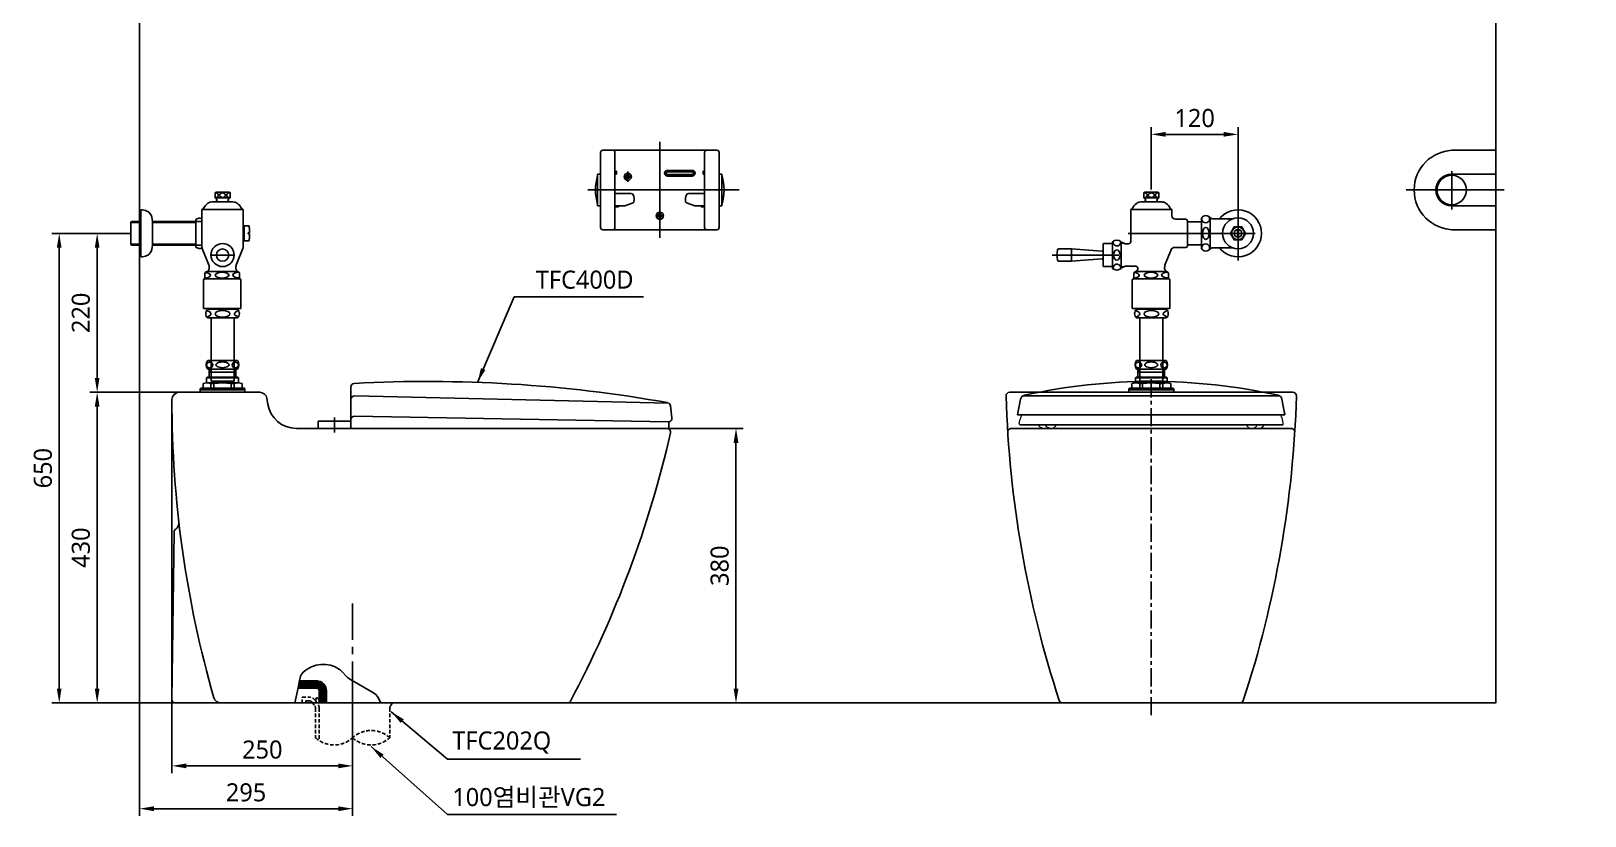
# Model space of a CAD drawing. Extents: x 3417 to 5567, y 70 to 2243.
# Drawn here: x 3417 to 5567, y 70 to 1157 of the extents above; entities that cross this region are included whole.
import ezdxf

# ---------------------------------------------------------------- set-up
doc = ezdxf.new("R2010")
doc.units = 0
doc.header["$LTSCALE"] = 20
doc.header["$MEASUREMENT"] = 0
for name, pattern in [('CENTER', [2, 1.25, -0.25, 0.25, -0.25]), ('EB_DASHDOT', [39, 30, -3, 3, -3]), ('HIDDEN', [0.375, 0.25, -0.125])]:
    doc.linetypes.add(name, pattern=pattern)
doc.layers.get('0').update_dxf_attribs({"linetype": 'CONTINUOUS'})
doc.layers.get('DEFPOINTS').update_dxf_attribs({"linetype": 'CONTINUOUS'})
for name, color, linetype in [('1', 1, 'CONTINUOUS'), ('2', 2, 'CONTINUOUS'), ('3', 3, 'CONTINUOUS'), ('4', 4, 'CONTINUOUS'), ('6', 6, 'CONTINUOUS'), ('CENTER', 2, 'CENTER'), ('FAUCET', 4, 'CONTINUOUS')]:
    doc.layers.add(name, color=color, linetype=linetype)
doc.layers.add('7_ALL_FEATURES', color=2, linetype='EB_DASHDOT', lineweight=0)
doc.styles.add('ROMANS', font='ROMANS')
doc.styles.get("Standard").update_dxf_attribs({"font": 'NanumGothic.ttf'})
doc.dimstyles.get("Standard").update_dxf_attribs({"dimtxt": 2.5, "dimasz": 2, "dimexe": 2, "dimexo": 1, "dimgap": 1.5, "dimtad": 1, "dimdec": 0, "dimlfac": 10, "dimrnd": 0.5, "dimzin": 0, "dimdsep": 46, "dimtxsty": 'Standard', "dimcen": 0, "dimclrt": 2, "dimadec": 0, "dimazin": 0, "dimtfac": 1, "dimtdec": 0, "dimtmove": 0, "dimatfit": 3, "dimfxl": 1, "dimtolj": 1, "dimtzin": 0, "dimarcsym": 0})

# ---------------------------------------------------------------- blocks, each defined once
blk = doc.blocks.new('*D10')
at = {"layer": '3', "color": 3, "lineweight": -2, "transparency": 16777216}
for p, q in [((3566.8, 226.7), (3566.8, 70.4)), ((3861.8, 129.6), (3861.8, 70.4)), ((3586.8, 80.4), (3841.8, 80.4))]:
    blk.add_line(p, q, dxfattribs=at)
at = {"layer": '3', "color": 3, "transparency": 16777216}
for points in [[(3586.8, 83.7), (3586.8, 77), (3566.8, 80.4)], [(3841.8, 83.7), (3841.8, 77), (3861.8, 80.4)]]:
    blk.add_solid(points, dxfattribs=at)
at = {"layer": 'DEFPOINTS', "color": 0, "transparency": 16777216}
for p in [(3566.8, 226.7), (3861.8, 129.6), (3861.8, 80.4)]:
    blk.add_point(p, dxfattribs=at)
at = {"layer": '3', "color": 2, "transparency": 16777216, "insert": (3714.3, 102.9), "char_height": 25, "attachment_point": 5}
blk.add_mtext('\\A1;295', dxfattribs=at)
blk = doc.blocks.new('*D11')
at = {"layer": '3', "color": 3, "lineweight": -2, "transparency": 16777216}
for p, q in [((3554.8, 876.7), (3445.8, 876.7)), ((3455.8, 856.7), (3455.8, 246.7)), ((3667.8, 226.7), (3445.8, 226.7))]:
    blk.add_line(p, q, dxfattribs=at)
at = {"layer": '3', "color": 3, "transparency": 16777216}
for points in [[(3452.5, 856.7), (3459.1, 856.7), (3455.8, 876.7)], [(3452.5, 246.7), (3459.1, 246.7), (3455.8, 226.7)]]:
    blk.add_solid(points, dxfattribs=at)
at = {"layer": 'DEFPOINTS', "color": 0, "transparency": 16777216}
for p in [(3554.8, 876.7), (3455.8, 226.7), (3667.8, 226.7)]:
    blk.add_point(p, dxfattribs=at)
at = {"layer": '3', "color": 2, "transparency": 16777216, "insert": (3433.3, 551.7), "char_height": 25, "attachment_point": 5, "rotation": 90}
blk.add_mtext('\\A1;650', dxfattribs=at)
blk = doc.blocks.new('*D12')
at = {"layer": '3', "color": 3, "lineweight": -2, "transparency": 16777216}
for p, q in [((3522.5, 876.7), (3498.3, 876.7)), ((3508.3, 856.7), (3508.3, 676.7)), ((3508.3, 656.7), (3498.3, 656.7))]:
    blk.add_line(p, q, dxfattribs=at)
at = {"layer": '3', "color": 3, "transparency": 16777216}
for points in [[(3505, 856.7), (3511.6, 856.7), (3508.3, 876.7)], [(3505, 676.7), (3511.6, 676.7), (3508.3, 656.7)]]:
    blk.add_solid(points, dxfattribs=at)
at = {"layer": 'DEFPOINTS', "color": 0, "transparency": 16777216}
for p in [(3522.5, 876.7), (3508.3, 656.7), (3508.3, 656.7)]:
    blk.add_point(p, dxfattribs=at)
at = {"layer": '3', "color": 2, "transparency": 16777216, "insert": (3485.8, 766.7), "char_height": 25, "attachment_point": 5, "rotation": 90}
blk.add_mtext('\\A1;220', dxfattribs=at)
blk = doc.blocks.new('*D14')
at = {"layer": '3', "color": 3, "lineweight": -2, "transparency": 16777216}
for p, q in [((4966.8, 937.5), (4966.8, 1023.7)), ((4986.8, 1013.7), (5066.8, 1013.7)), ((5086.8, 913.7), (5086.8, 1023.7))]:
    blk.add_line(p, q, dxfattribs=at)
at = {"layer": '3', "color": 3, "transparency": 16777216}
for points in [[(4986.8, 1017.1), (4986.8, 1010.4), (4966.8, 1013.7)], [(5066.8, 1017.1), (5066.8, 1010.4), (5086.8, 1013.7)]]:
    blk.add_solid(points, dxfattribs=at)
at = {"layer": 'DEFPOINTS', "color": 0, "transparency": 16777216}
for p in [(5086.8, 1013.7), (4966.8, 937.5), (5086.8, 913.7)]:
    blk.add_point(p, dxfattribs=at)
at = {"layer": '3', "color": 2, "transparency": 16777216, "insert": (5026.8, 1036.2), "char_height": 25, "attachment_point": 5}
blk.add_mtext('\\A1;120', dxfattribs=at)
blk = doc.blocks.new('*D15')
at = {"color": 3, "lineweight": -2, "transparency": 16777216}
for p, q in [((3611.8, 646.7), (3611.8, 129.6)), ((3861.8, 250.7), (3861.8, 129.6)), ((3631.8, 139.6), (3841.8, 139.6))]:
    blk.add_line(p, q, dxfattribs=at)
at = {"color": 3, "transparency": 16777216}
for points in [[(3631.8, 143), (3631.8, 136.3), (3611.8, 139.6)], [(3841.8, 143), (3841.8, 136.3), (3861.8, 139.6)]]:
    blk.add_solid(points, dxfattribs=at)
at = {"layer": 'DEFPOINTS', "color": 0, "transparency": 16777216}
for p in [(3611.8, 646.7), (3861.8, 250.7), (3861.8, 139.6)]:
    blk.add_point(p, dxfattribs=at)
at = {"color": 2, "transparency": 16777216, "insert": (3736.8, 162.1), "char_height": 25, "attachment_point": 5}
blk.add_mtext('\\A1;250', dxfattribs=at)
blk = doc.blocks.new('*D16')
at = {"color": 3, "lineweight": -2, "transparency": 16777216}
for p, q in [((3621.8, 656.7), (3498.3, 656.7)), ((3508.3, 246.7), (3508.3, 636.7)), ((3721.8, 226.7), (3498.3, 226.7))]:
    blk.add_line(p, q, dxfattribs=at)
at = {"color": 3, "transparency": 16777216}
for points in [[(3505, 636.7), (3511.6, 636.7), (3508.3, 656.7)], [(3505, 246.7), (3511.6, 246.7), (3508.3, 226.7)]]:
    blk.add_solid(points, dxfattribs=at)
at = {"layer": 'DEFPOINTS', "color": 0, "transparency": 16777216}
for p in [(3508.3, 656.7), (3621.8, 656.7), (3721.8, 226.7)]:
    blk.add_point(p, dxfattribs=at)
at = {"color": 2, "transparency": 16777216, "insert": (3485.8, 441.7), "char_height": 25, "attachment_point": 5, "rotation": 90}
blk.add_mtext('\\A1;430', dxfattribs=at)
blk = doc.blocks.new('A$C1F2610F0')
at = {"layer": '3'}
for p, q in [((45, 0), (45, 57.3)), ((50.1, 44.9), (485, 35)), ((487.4, 31.3), (489.3, 14.7)), ((0, 0), (0, 10)), ((45, 10), (0, 10)), ((50.1, 16.9), (484.3, 9.1)), ((485, 9), (485, 0)), ((485, 0), (0, 0))]:
    blk.add_line(p, q, dxfattribs=at)
for centre, radius, start, end in [((151.5, -1826.2), 1891.2, 79.8939, 93.0841), ((50, 57.3), 5, 93.0841, 180), ((50, 39.9), 5, 88.7039, 180), ((482.5, 30.7), 5, 6.5819, 79.8939), ((50, 11.9), 5, 88.9701, 180), ((484.4, 14.1), 5, 268.9701, 6.5819)]:
    blk.add_arc(centre, radius, start, end, dxfattribs=at)
blk = doc.blocks.new('*D20')
at = {"layer": '3', "color": 3, "lineweight": -2, "transparency": 16777216}
for p, q in [((4296.8, 606.7), (4402.2, 606.7)), ((4392.2, 586.7), (4392.2, 246.7)), ((4148.3, 226.7), (4402.2, 226.7))]:
    blk.add_line(p, q, dxfattribs=at)
at = {"layer": '3', "color": 3, "transparency": 16777216}
for points in [[(4388.9, 586.7), (4395.6, 586.7), (4392.2, 606.7)], [(4388.9, 246.7), (4395.6, 246.7), (4392.2, 226.7)]]:
    blk.add_solid(points, dxfattribs=at)
at = {"layer": 'DEFPOINTS', "color": 0, "transparency": 16777216}
for p in [(4296.8, 606.7), (4148.3, 226.7), (4392.2, 226.7)]:
    blk.add_point(p, dxfattribs=at)
at = {"layer": '3', "color": 2, "transparency": 16777216, "insert": (4369.7, 416.7), "char_height": 25, "attachment_point": 5, "rotation": 90}
blk.add_mtext('\\A1;380', dxfattribs=at)
blk = doc.blocks.new('*X30')
at = {"color": 0}
for p, q in [((1040, 968), (1078.1, 968)), ((1040.2, 969), (1077.7, 969)), ((1040.4, 970), (1077.2, 970)), ((1040.6, 971), (1076.6, 971)), ((1040.8, 972), (1075.8, 972)), ((1041, 973), (1074.9, 973)), ((1041.2, 974), (1073.8, 974)), ((1041.4, 975), (1072.4, 975)), ((1041.6, 976), (1070.5, 976)), ((1041.8, 977), (1066.9, 977)), ((1066, 967), (1078.4, 967)), ((1067.8, 966), (1078.7, 966)), ((1068.5, 965), (1078.9, 965)), ((1068.9, 964), (1079, 964)), ((1069, 963), (1079, 963)), ((1069, 962), (1079, 962)), ((1069, 961), (1079, 961)), ((1069, 960), (1079, 960)), ((1069, 959), (1079, 959)), ((1069, 958), (1079, 958)), ((1069, 957), (1079, 957)), ((1069, 956), (1079, 956)), ((1069, 955), (1079, 955)), ((1069, 954), (1079, 954)), ((1069, 953), (1079, 953)), ((1069, 952), (1079, 952)), ((1069, 951), (1079, 951)), ((1069, 950), (1079, 950)), ((1069, 949), (1079, 949)), ((1069, 948), (1079, 948)), ((1069, 947), (1079, 947))]:
    blk.add_line(p, q, dxfattribs=at)

msp = doc.modelspace()

# ---------------------------------------------------------------- linework, layer by layer
at = {"color": 1, "linetype": 'CENTER'}
msp.add_line((4966.7837, 674.72805), (4966.7837, 208.72805), dxfattribs=at)
at = {"color": 2}
for p, q in [((3789.10773, 261.36903), (3788.38423, 257.83848)), ((3854.81455, 262.04952), (3845.95827, 271.22191)), ((3890.87202, 240.58446), (3858.1251, 259.46445)), ((3786.32769, 247.80286), (3782.00531, 226.71028)), ((3788.38423, 257.83848), (3786.32769, 247.80286)), ((3786.32769, 247.28404), (3811.60558, 247.28404)), ((3788.38423, 257.31966), (3811.60558, 257.31966)), ((3815.61983, 243.26979), (3815.61983, 226.72805)), ((3825.65546, 243.26979), (3825.65546, 226.72805)), ((3812.67718, 226.72805), (3815.61983, 226.72805)), ((3815.61983, 226.72805), (3825.65546, 226.72805)), ((3825.65546, 226.72805), (3900.79678, 226.72805)), ((3900.79678, 226.72805), (3896.67187, 234.55888))]:
    msp.add_line(p, q, dxfattribs=at)
at = {"color": 2, "linetype": 'HIDDEN'}
for p, q in [((3792.14636, 234.69407), (3801.76748, 234.69407)), ((3792.14636, 226.72805), (3792.14636, 234.69407)), ((3797.16418, 229.67626), (3801.76748, 229.67626)), ((3797.16418, 226.72805), (3797.16418, 229.67626)), ((3805.82263, 227.61382), (3809.57046, 222.47131)), ((3809.87778, 230.56919), (3813.62561, 225.42668)), ((3810.53312, 219.51594), (3810.53312, 178.55844)), ((3815.55093, 219.51594), (3815.55093, 174.64689)), ((3913.03428, 219.51594), (3913.03428, 178.55844)), ((3917.09923, 226.72805), (3913.99694, 222.47131))]:
    msp.add_line(p, q, dxfattribs=at)
at = {"color": 2}
msp.add_lwpolyline([(3810.94993, 229.4806, 0.0621308276), (3811.57933, 228.162, 0.0753600164), (3812.37498, 227.25462, 0.107055245), (3813.37807, 226.72321, 0.1498887269), (3814.19742, 226.74262, 0.1498887269), (3814.86504, 227.21803, 0.107055245), (3815.34971, 228.24452, 0.0753600164), (3815.44302, 229.44771, 0.0621308276), (3815.15684, 230.88053, 0.0621308276), (3814.52743, 232.19914, 0.0753600164), (3813.73179, 233.10651, 0.107055245), (3812.7287, 233.63792, 0.1498887269), (3811.90934, 233.61852, 0.1498887269), (3811.24173, 233.1431, 0.107055245), (3810.75706, 232.11662, 0.0753600164), (3810.66375, 230.91342, 0.0621308276)], format="xyb", close=True, dxfattribs=at)
for centre, radius, start, end in [((3821.00182, 240.03207), 40.14249, 55.73109334, 133.11382652), ((3803.85471, 258.34702), 15.05343, 133.11382652, 168.41903051), ((3835.12891, 260.76577), 15.05343, 43.99550901, 55.73109334), ((3865.64391, 272.50567), 15.05343, 223.99550901, 240.03472876), ((3811.60558, 243.26979), 14.04987, 0, 90), ((3811.60558, 243.26979), 4.01425, 0, 90), ((3883.35321, 227.54324), 15.05343, 27.77812615, 60.03472876)]:
    msp.add_arc(centre, radius, start, end, dxfattribs=at)
at = {"color": 2, "linetype": 'HIDDEN'}
for centre, radius, start, end in [((3801.76748, 224.65845), 10.03562, 36.08435624, 90), ((3801.76748, 224.65845), 5.01781, 36.08435624, 90), ((3805.51531, 219.51594), 5.01781, 0, 36.08435624), ((3805.51531, 219.51594), 10.03562, 0, 36.08435624), ((3918.05209, 219.51594), 5.01781, 143.91564376, 180), ((3836.15841, 206.25685), 37.73404, 227.22643208, 312.77356792), ((3887.40899, 150.86002), 37.73404, 47.22643208, 132.77356792), ((3887.40899, 206.25685), 37.73404, 227.22643208, 312.77356792)]:
    msp.add_arc(centre, radius, start, end, dxfattribs=at)
at = {"layer": '1'}
for p, q in [((4286.7837, 870.65366), (4286.7837, 1003.41231)), ((4237.06476, 955.03627), (4248.07808, 955.03627)), ((4242.45183, 948.15821), (4242.45183, 962.47235)), ((5382.5, 962.78947), (5382.5, 909.7869)), ((4396.71712, 936.72805), (4187.4042, 936.72805)), ((5455.17917, 936.72805), (5319.6546, 936.72805)), ((4286.7837, 893.92586), (4286.7837, 908.24001)), ((4281.39662, 900.80393), (4292.40994, 900.80393))]:
    msp.add_line(p, q, dxfattribs=at)
at = {"layer": '3'}
for p, q in [((3661.2837, 700.72805), (3681.7837, 700.72805)), ((3661.2837, 688.72805), (3681.7837, 688.72805)), ((3663.2837, 688.72805), (3663.2837, 678.22805)), ((3664.2837, 688.72805), (3664.2837, 684.72805)), ((3702.2837, 700.72805), (3681.7837, 700.72805)), ((3702.2837, 688.72805), (3681.7837, 688.72805)), ((3699.2837, 688.72805), (3699.2837, 684.72805)), ((3700.2837, 688.72805), (3700.2837, 678.22805)), ((4946.2837, 700.72805), (4966.7837, 700.72805)), ((4946.2837, 688.72805), (4966.7837, 688.72805)), ((4948.2837, 688.72805), (4948.2837, 678.22805)), ((4949.2837, 688.72805), (4949.2837, 684.72805)), ((4987.2837, 700.72805), (4966.7837, 700.72805)), ((4987.2837, 688.72805), (4966.7837, 688.72805)), ((4984.2837, 688.72805), (4984.2837, 684.72805)), ((4985.2837, 688.72805), (4985.2837, 678.22805)), ((3654.7837, 668.92297), (3654.7837, 663.22805)), ((3660.7837, 677.72805), (3659.7837, 676.72805)), ((3659.7837, 676.72805), (3681.7837, 676.72805)), ((3659.7837, 676.72805), (3659.7837, 669.72805)), ((3659.7837, 669.72805), (3681.7837, 669.72805)), ((3660.7837, 677.72805), (3681.7837, 677.72805)), ((3660.7837, 677.72805), (3660.7837, 677.72805)), ((3663.2837, 684.72805), (3681.7837, 684.72805)), ((3664.2837, 684.72805), (3663.2837, 683.47805)), ((3669.7837, 668.84162), (3665.7837, 668.84162)), ((3665.7837, 668.84162), (3665.7837, 662.22805)), ((3669.7837, 668.84162), (3669.7837, 662.22805)), ((3700.2837, 684.72805), (3681.7837, 684.72805)), ((3702.7837, 677.72805), (3681.7837, 677.72805)), ((3703.7837, 676.72805), (3681.7837, 676.72805)), ((3703.7837, 669.72805), (3681.7837, 669.72805)), ((3693.7837, 668.84162), (3693.7837, 662.22805)), ((3693.7837, 668.84162), (3697.7837, 668.84162)), ((3697.7837, 668.84162), (3697.7837, 662.22805)), ((3699.2837, 684.72805), (3700.2837, 683.47805)), ((3702.7837, 677.72805), (3703.7837, 676.72805)), ((3702.7837, 677.72805), (3702.7837, 677.72805)), ((3703.7837, 676.72805), (3703.7837, 669.72805)), ((3708.7837, 668.92297), (3708.7837, 663.22805)), ((4939.7837, 668.92297), (4939.7837, 663.22805)), ((4945.7837, 677.72805), (4944.7837, 676.72805)), ((4944.7837, 676.72805), (4966.7837, 676.72805)), ((4944.7837, 676.72805), (4944.7837, 669.72805)), ((4944.7837, 669.72805), (4966.7837, 669.72805)), ((4945.7837, 677.72805), (4966.7837, 677.72805)), ((4945.7837, 677.72805), (4945.7837, 677.72805)), ((4948.2837, 684.72805), (4966.7837, 684.72805)), ((4949.2837, 684.72805), (4948.2837, 683.47805)), ((4954.7837, 668.84162), (4950.7837, 668.84162)), ((4950.7837, 668.84162), (4950.7837, 662.22805)), ((4954.7837, 668.84162), (4954.7837, 662.22805)), ((4985.2837, 684.72805), (4966.7837, 684.72805)), ((4987.7837, 677.72805), (4966.7837, 677.72805)), ((4988.7837, 676.72805), (4966.7837, 676.72805)), ((4988.7837, 669.72805), (4966.7837, 669.72805)), ((4978.7837, 668.84162), (4978.7837, 662.22805)), ((4978.7837, 668.84162), (4982.7837, 668.84162)), ((4982.7837, 668.84162), (4982.7837, 662.22805)), ((4984.2837, 684.72805), (4985.2837, 683.47805)), ((4987.7837, 677.72805), (4988.7837, 676.72805)), ((4987.7837, 677.72805), (4987.7837, 677.72805)), ((4988.7837, 676.72805), (4988.7837, 669.72805)), ((4993.7837, 668.92297), (4993.7837, 663.22805)), ((3650.7837, 661.22805), (3650.7837, 656.72805)), ((3650.7837, 660.72805), (3681.7837, 660.72805)), ((3650.7837, 660.22805), (3681.7837, 660.22805)), ((3650.7837, 656.72805), (3681.7837, 656.72805)), ((3651.7837, 662.22805), (3653.7837, 662.22805)), ((3653.7837, 662.22805), (3681.7837, 662.22805)), ((3709.7837, 662.22805), (3681.7837, 662.22805)), ((3712.7837, 660.72805), (3681.7837, 660.72805)), ((3712.7837, 660.22805), (3681.7837, 660.22805)), ((3712.7837, 656.72805), (3681.7837, 656.72805)), ((3711.7837, 662.22805), (3709.7837, 662.22805)), ((3712.7837, 661.22805), (3712.7837, 656.72805)), ((4935.7837, 661.22805), (4935.7837, 656.72805)), ((4935.7837, 660.72805), (4966.7837, 660.72805)), ((4935.7837, 660.22805), (4966.7837, 660.22805)), ((4935.7837, 656.72805), (4966.7837, 656.72805)), ((4936.7837, 662.22805), (4938.7837, 662.22805)), ((4938.7837, 662.22805), (4966.7837, 662.22805)), ((4994.7837, 662.22805), (4966.7837, 662.22805)), ((4997.7837, 660.72805), (4966.7837, 660.72805)), ((4997.7837, 660.22805), (4966.7837, 660.22805)), ((4997.7837, 656.72805), (4966.7837, 656.72805)), ((4996.7837, 662.22805), (4994.7837, 662.22805)), ((4997.7837, 661.22805), (4997.7837, 656.72805)), ((3836.7837, 622), (3836.7837, 601.22805))]:
    msp.add_line(p, q, dxfattribs=at)
at = {"layer": '3', "color": 7}
for p, q in [((3621.7837, 656.72805), (3733.25651, 656.72805)), ((3743.13092, 648.30795), (3744.39484, 640.40843)), ((4770.89518, 656.72805), (4966.7837, 656.72805)), ((5162.67223, 656.72805), (4966.7837, 656.72805)), ((3783.89247, 606.72805), (4296.7837, 606.72805)), ((4292.78388, 606.72805), (4292.79002, 606.72805)), ((4773.21868, 606.72805), (4966.7837, 606.72805)), ((5160.34872, 606.72805), (4966.7837, 606.72805)), ((3614.72236, 463.29016), (3611.84658, 231.79016)), ((3679.30333, 226.72805), (4158.7263, 226.72805)), ((4844.19115, 226.72805), (5089.37625, 226.72805))]:
    msp.add_line(p, q, dxfattribs=at)
at = {"layer": '3', "color": 3}
for p, q in [((4785.91326, 647.10906), (4781.7837, 625.74441)), ((4788.91426, 651.61237), (4966.7837, 651.61237)), ((5144.65314, 651.61237), (4966.7837, 651.61237)), ((5147.65414, 647.10906), (5151.7837, 625.74441)), ((4781.7837, 625.74441), (4966.7837, 625.74441)), ((5151.7837, 625.74441), (4966.7837, 625.74441)), ((4785.60849, 611.72805), (4966.7837, 611.72805)), ((5147.95892, 611.72805), (4966.7837, 611.72805))]:
    msp.add_line(p, q, dxfattribs=at)
at = {"layer": '3', "color": 3, "linetype": 'Continuous', "lineweight": 0}
for p, q in [((4784.12715, 613.53985), (4785.44115, 619.72177)), ((5149.44025, 613.53985), (5148.12625, 619.72177))]:
    msp.add_line(p, q, dxfattribs=at)
at = {"layer": '3', "color": 2}
for q in [(3611.7837, 226.72805), (4158.7263, 226.72805)]:
    msp.add_line((3706.7837, 226.72805), q, dxfattribs=at)
at = {"layer": '3'}
for centre, radius, start, end in [((3669.2837, 694.72805), 10, 143.13010235, 216.86989765), ((3694.2837, 694.72805), 10, 323.13010235, 36.86989765), ((4954.2837, 694.72805), 10, 143.13010235, 216.86989765), ((4979.2837, 694.72805), 10, 323.13010235, 36.86989765), ((3660.15509, 651.49253), 18.2393, 72.02523915, 107.12727962), ((3662.7837, 678.22805), 0.5, 270, 0), ((3681.7837, 588.06034), 81.66771, 90, 98.44945732), ((3681.7837, 588.06034), 81.66771, 81.55054268, 90), ((3703.41231, 651.49253), 18.2393, 72.87272038, 107.97476085), ((3700.7837, 678.22805), 0.5, 180, 270), ((4945.15509, 651.49253), 18.2393, 72.02523915, 107.12727962), ((4947.7837, 678.22805), 0.5, 270, 0), ((4966.7837, 588.06034), 81.66771, 90, 98.44945732), ((4966.7837, 588.06034), 81.66771, 81.55054268, 90), ((4988.41231, 651.49253), 18.2393, 72.87272038, 107.97476085), ((4985.7837, 678.22805), 0.5, 180, 270), ((3651.7837, 661.22805), 1, 90, 180), ((3653.7837, 663.22805), 1, 270, 0), ((3709.7837, 663.22805), 1, 180, 270), ((3711.7837, 661.22805), 1, 0, 90), ((4936.7837, 661.22805), 1, 90, 180), ((4938.7837, 663.22805), 1, 270, 0), ((4994.7837, 663.22805), 1, 180, 270), ((4996.7837, 661.22805), 1, 0, 90)]:
    msp.add_arc(centre, radius, start, end, dxfattribs=at)
at = {"layer": '3', "color": 3}
for centre, radius, start, end in [((4966.7837, -143.67166), 815.39971, 90, 102.42944083), ((4966.7837, -143.67166), 815.39971, 77.57055917, 90), ((4792.78605, 645.78062), 7, 102.42944083, 169.06024345), ((5140.78135, 645.78062), 7, 10.93975655, 77.57055917), ((4783.6014, 627.24441), 1.5, 169.06024345, 270), ((5149.966, 627.24441), 1.5, 270, 10.93975655)]:
    msp.add_arc(centre, radius, start, end, dxfattribs=at)
at = {"layer": '3', "color": 7}
for centre, radius, start, end in [((3621.7837, 646.72805), 10, 90, 180), ((5111.7837, 646.72804), 1500, 179.99999985, 195.97201315), ((3733.25651, 646.72805), 10, 9.09027692, 90), ((4770.89518, 651.72805), 5, 90, 181.701423), ((6265.23606, 696.1162), 1500, 181.701423, 198.09705206), ((3668.33134, 696.1162), 1500, 341.90294794, 358.298577), ((5162.67223, 651.72805), 5, 358.298577, 90), ((3783.89247, 646.72805), 40, 189.09027692, 270), ((4296.7837, 601.72805), 5, 347.12781274, 90), ((4773.21868, 601.72805), 5, 90, 183.61982733), ((5160.34872, 601.72805), 5, 356.38017267, 90), ((2839.35387, 934.77954), 1500, 331.94826949, 347.12781274), ((3611.49271, 475.76915), 10, 303.2722282, 6.5008418), ((3619.72197, 463.22805), 5, 123.2722282, 179.28828779), ((3616.8462, 231.72805), 5, 179.28828779, 270), ((3679.30333, 236.72805), 10, 195.97201315, 270), ((4158.7263, 231.72805), 5, 270, 331.94826949), ((4844.19115, 231.72805), 5, 198.09705206, 270), ((5089.37625, 231.72805), 5, 270, 341.90294794)]:
    msp.add_arc(centre, radius, start, end, dxfattribs=at)
at = {"layer": '3', "color": 3, "linetype": 'Continuous', "lineweight": 0}
for centre, radius, start, end in [((4799.13522, 616.811), 14, 140.34965468, 168.00000078), ((5134.43218, 616.811), 14, 11.99999922, 39.65034532), ((4785.59437, 613.22798), 1.5, 168.00000052, 269.99999748), ((5147.97303, 613.22798), 1.5, 270.00000252, 11.99999948)]:
    msp.add_arc(centre, radius, start, end, dxfattribs=at)
at = {"layer": '3'}
for centre in [(3664.0545, 694.50182), (4949.0545, 694.50182)]:
    msp.add_ellipse(centre, major_axis=(-4.3189, 0), ratio=0.9179526791, dxfattribs=at)
for centre in [(3681.7837, 694.7635), (4966.7837, 694.7635)]:
    msp.add_ellipse(centre, major_axis=(-9.05575, 0), ratio=0.437793456, start_param=4.7123889804, end_param=7.853981634, dxfattribs=at)
at = {"layer": '3', "extrusion": (0, 0, -1)}
for centre in [(3681.7837, 694.7635), (4966.7837, 694.7635)]:
    msp.add_ellipse(centre, major_axis=(9.05575, 0), ratio=0.437793456, start_param=4.7123889804, end_param=7.853981634, dxfattribs=at)
for centre in [(3699.5129, 694.50182), (4984.5129, 694.50182)]:
    msp.add_ellipse(centre, major_axis=(4.3189, 0), ratio=0.9179526791, dxfattribs=at)
at = {"layer": '4'}
for p, q in [((4221.7837, 991.72805), (4207.7837, 991.72805)), ((4221.7837, 991.72805), (4351.7837, 991.72805)), ((4351.7837, 991.72805), (4365.7837, 991.72805)), ((5443.5, 991.72805), (5382.5, 991.72805)), ((5443.5, 991.72805), (5443.5, 881.72805)), ((4204.7837, 988.72805), (4204.7837, 884.72805)), ((4224.7837, 988.72805), (4224.7837, 884.72805)), ((4348.7837, 988.72805), (4348.7837, 884.72805)), ((4368.7837, 988.72805), (4368.7837, 884.72805)), ((4200.7837, 958.72805), (4200.7837, 914.72805)), ((4204.7837, 958.72805), (4200.7837, 958.72805)), ((4226.87744, 962.74389), (4224.7837, 962.74389)), ((4224.7837, 958.72805), (4226.87744, 958.72805)), ((4226.87744, 958.72805), (4226.87744, 962.74389)), ((4346.68997, 962.74389), (4348.7837, 962.74389)), ((4346.68997, 958.72805), (4346.68997, 962.74389)), ((4348.7837, 958.72805), (4346.68997, 958.72805)), ((4372.7837, 958.72805), (4368.7837, 958.72805)), ((4372.7837, 958.72805), (4372.7837, 914.72805)), ((5382.5, 958.72805), (5443.5, 958.72805)), ((3672.7837, 933.72805), (3671.3914, 932.9242)), ((3671.3914, 932.9242), (3671.3914, 925.86594)), ((3671.3914, 925.86594), (3692.17601, 925.86594)), ((3671.3914, 925.86594), (3672.93667, 924.76272)), ((3671.3914, 925.86594), (3672.23632, 925.26272)), ((3681.7837, 933.72805), (3672.7837, 933.72805)), ((3674.2837, 933.72805), (3690.7837, 933.72805)), ((3692.17601, 925.86594), (3690.63073, 924.76272)), ((3690.7837, 933.72805), (3692.17601, 932.9242)), ((3692.17601, 925.86594), (3691.33108, 925.26272)), ((3692.17601, 932.9242), (3692.17601, 925.86594)), ((4224.7837, 931.72805), (4247.23863, 931.72805)), ((4348.7837, 931.72805), (4326.32877, 931.72805)), ((4957.7837, 933.72805), (4956.3914, 932.9242)), ((4956.3914, 932.9242), (4956.3914, 925.86594)), ((4977.17601, 925.86594), (4956.3914, 925.86594)), ((4956.3914, 925.86594), (4957.93667, 924.76272)), ((4956.3914, 925.86594), (4957.23632, 925.26272)), ((4974.2837, 933.72805), (4957.7837, 933.72805)), ((4966.7837, 933.72805), (4975.7837, 933.72805)), ((4977.17601, 925.86594), (4975.63073, 924.76272)), ((4975.7837, 933.72805), (4977.17601, 932.9242)), ((4977.17601, 925.86594), (4976.33108, 925.26272)), ((4977.17601, 932.9242), (4977.17601, 925.86594)), ((3568.7837, 892.97805), (3568.7837, 909.22805)), ((3653.2837, 857.69096), (3653.2837, 909.72805)), ((3653.2837, 909.7136), (3710.2837, 909.57139)), ((3671.48404, 920.22805), (3667.33296, 920.22805)), ((3671.48404, 920.22805), (3692.08336, 920.22805)), ((3692.08336, 920.22805), (3696.23444, 920.22805)), ((3710.2837, 909.57139), (3710.1171, 909.73799)), ((3710.2837, 857.69096), (3710.2837, 909.72805)), ((4204.7837, 914.72805), (4200.7837, 914.72805)), ((4224.7837, 914.72805), (4238.27104, 914.72805)), ((4224.7837, 913.18324), (4229.63077, 913.18324)), ((4229.63077, 913.18324), (4229.63077, 914.72805)), ((4238.27104, 914.72805), (4249.81286, 919.15205)), ((4335.29636, 914.72805), (4323.75454, 919.15205)), ((4348.7837, 914.72805), (4335.29636, 914.72805)), ((4343.93664, 913.18324), (4343.93664, 914.72805)), ((4348.7837, 913.18324), (4343.93664, 913.18324)), ((4372.7837, 914.72805), (4368.7837, 914.72805)), ((4938.2837, 909.57139), (4938.4503, 909.73799)), ((4938.2837, 907.72805), (4938.2837, 909.72805)), ((4995.2837, 909.7136), (4938.2837, 909.57139)), ((4938.2837, 865.22805), (4938.2837, 907.72805)), ((4956.48404, 920.22805), (4952.33296, 920.22805)), ((4977.08336, 920.22805), (4956.48404, 920.22805)), ((4977.08336, 920.22805), (4981.23444, 920.22805)), ((4995.2837, 907.72805), (4995.2837, 909.72805)), ((4995.2837, 901.22805), (4995.2837, 907.72805)), ((5382.5, 914.72805), (5443.5, 914.72805)), ((3554.7837, 891.82805), (3555.9337, 892.97805)), ((3568.7837, 891.82805), (3554.7837, 891.82805)), ((3554.7837, 876.72805), (3554.7837, 891.82805)), ((3554.7837, 891.82805), (3554.7837, 890.72805)), ((3554.7837, 890.72805), (3554.7837, 862.72805)), ((3555.9337, 892.97805), (3568.7837, 892.97805)), ((3568.7837, 892.97805), (3568.7837, 860.47805)), ((3584.78214, 892.97805), (3644.7837, 892.97805)), ((3584.78214, 892.97805), (3584.78214, 860.47805)), ((3644.7837, 891.82805), (3584.78214, 891.82805)), ((3644.7837, 891.82805), (3642.79184, 892.97805)), ((3644.7837, 895.72805), (3644.7837, 876.72805)), ((3644.7837, 892.97805), (3653.2837, 892.97805)), ((3711.50797, 887.12035), (3710.95649, 885.96718)), ((3718.50797, 887.12035), (3711.50797, 887.12035)), ((3711.50797, 887.12035), (3711.50797, 866.33574)), ((4221.7837, 881.72805), (4207.7837, 881.72805)), ((4221.7837, 881.72805), (4351.7837, 881.72805)), ((4351.7837, 881.72805), (4365.7837, 881.72805)), ((5000.2837, 896.22805), (5014.7837, 896.22805)), ((5016.7837, 894.22805), (5016.7837, 892.72805)), ((5016.7837, 892.72805), (5036.40338, 892.72805)), ((5016.7837, 892.72805), (5016.7837, 859.22805)), ((5036.40338, 893.97805), (5036.40338, 898.22805)), ((5036.40338, 893.97805), (5036.40338, 876.72805)), ((5048.15666, 897.72805), (5048.15666, 898.53947)), ((5048.15666, 898.3054), (5050.88871, 896.72805)), ((5048.15666, 897.72805), (5048.15666, 876.72805)), ((5078.89383, 896.72805), (5050.88871, 896.72805)), ((5443.5, 881.72805), (5382.5, 881.72805)), ((3554.7837, 862.72805), (3554.7837, 861.62805)), ((3554.7837, 861.62805), (3554.7837, 862.72805)), ((3568.7837, 861.62805), (3554.7837, 861.62805)), ((3554.7837, 861.62805), (3555.9337, 860.47805)), ((3568.7837, 860.47805), (3555.9337, 860.47805)), ((3568.7837, 860.47805), (3568.7837, 844.22805)), ((3644.7837, 861.62805), (3584.78214, 861.62805)), ((3644.7837, 860.47805), (3584.78214, 860.47805)), ((3644.7837, 861.62805), (3642.79184, 860.47805)), ((3644.7837, 876.72805), (3644.7837, 857.72805)), ((3644.7837, 860.47805), (3653.2837, 860.47805)), ((3711.50797, 866.33574), (3710.95649, 867.48892)), ((3718.50797, 866.33574), (3711.50797, 866.33574)), ((3717.2837, 877.47805), (3717.2837, 875.97805)), ((3719.2837, 877.47805), (3717.2837, 877.47805)), ((3719.2837, 875.97805), (3717.2837, 875.97805)), ((4900.2837, 861.72805), (4900.2837, 857.47805)), ((4912.2837, 862.72805), (4901.2837, 862.72805)), ((4913.2837, 865.18625), (4913.2837, 846.72805)), ((4925.2837, 865.18625), (4925.2837, 846.72805)), ((4925.2837, 864.22805), (4926.7837, 864.22805)), ((4925.2837, 863.22805), (4928.51575, 863.22805)), ((4926.7837, 863.22805), (4926.7837, 864.22805)), ((4926.7837, 864.22805), (4929.55165, 862.62997)), ((4931.05165, 862.22805), (4935.2837, 862.22805)), ((4934.96172, 876.72805), (4938.2837, 876.72805)), ((5110.53446, 876.72805), (4938.2837, 876.72805)), ((5016.7837, 860.72805), (5036.40338, 860.72805)), ((5016.7837, 860.72805), (5036.40338, 860.72805)), ((5016.7837, 859.22805), (5016.7837, 860.72805)), ((5036.40338, 859.47805), (5036.40338, 876.72805)), ((5036.40338, 859.47805), (5036.40338, 860.72805)), ((5048.15666, 855.72805), (5048.15666, 876.72805)), ((3653.64132, 855.83401), (3662.42542, 833.87375)), ((3698.93433, 846.72805), (3665.52668, 846.72805)), ((3709.92608, 855.83401), (3701.14198, 833.87375)), ((4921.7837, 846.72805), (4829.70341, 846.72805)), ((4838.94462, 855.22805), (4856.32904, 855.22805)), ((4856.32904, 855.22805), (4898.52651, 852.22805)), ((4856.32904, 855.22805), (4856.32904, 838.22805)), ((4856.32904, 838.22805), (4898.52651, 841.22805)), ((4900.2837, 857.47805), (4900.2837, 846.72805)), ((4900.2837, 831.72805), (4900.2837, 846.72805)), ((4913.2837, 828.26984), (4913.2837, 846.72805)), ((4925.2837, 828.26984), (4925.2837, 846.72805)), ((4994.22648, 854.085), (4986.14198, 833.87375)), ((4998.86887, 857.22805), (5014.7837, 857.22805)), ((5036.40338, 859.47805), (5036.40338, 855.22805)), ((5036.40338, 859.47805), (5036.40338, 855.22805)), ((5048.15666, 855.1507), (5050.88871, 856.72805)), ((5048.15666, 855.72805), (5048.15666, 856.62805)), ((5048.15666, 855.72805), (5048.15666, 854.91663)), ((5078.89383, 856.72805), (5050.88871, 856.72805)), ((3657.29049, 820.72805), (3657.29049, 813.72805)), ((3660.29049, 823.72805), (3681.29049, 823.72805)), ((3661.41124, 823.72805), (3661.56124, 823.72805)), ((3661.7837, 824.72805), (3662.88178, 826.62997)), ((3661.7837, 823.72805), (3661.7837, 824.72805)), ((3663.2837, 828.12997), (3663.2837, 829.41706)), ((3702.29049, 823.72805), (3681.29049, 823.72805)), ((3681.56124, 823.72805), (3702.10275, 823.72805)), ((3700.2837, 828.12997), (3700.2837, 829.41706)), ((3700.2837, 827.86202), (3700.2837, 828.22805)), ((3701.7837, 824.72805), (3700.55165, 826.86202)), ((3701.71124, 823.72805), (3701.56124, 823.72805)), ((3701.71124, 823.72805), (3702.10275, 823.72805)), ((3701.7837, 823.72805), (3701.7837, 824.72805)), ((3705.29049, 820.72805), (3705.29049, 813.72805)), ((4838.94462, 838.22805), (4856.32904, 838.22805)), ((4912.2837, 830.72805), (4901.2837, 830.72805)), ((4925.2837, 830.22805), (4928.51575, 830.22805)), ((4925.2837, 829.22805), (4926.7837, 829.22805)), ((4926.7837, 829.22805), (4929.55165, 830.82612)), ((4926.7837, 830.22805), (4926.7837, 829.22805)), ((4931.05165, 831.22805), (4945.2837, 831.22805)), ((4942.51295, 820.72805), (4942.51295, 813.72805)), ((4945.51295, 823.72805), (4966.51295, 823.72805)), ((4946.6337, 823.72805), (4946.7837, 823.72805)), ((4946.7837, 824.72805), (4948.01575, 826.86202)), ((4946.7837, 823.72805), (4946.7837, 824.72805)), ((4948.2837, 827.86202), (4948.2837, 828.22805)), ((4987.51295, 823.72805), (4966.51295, 823.72805)), ((4966.7837, 823.72805), (4987.3252, 823.72805)), ((4985.2837, 828.12997), (4985.2837, 829.41706)), ((4986.7837, 824.72805), (4985.68562, 826.62997)), ((4986.7837, 823.72805), (4986.7837, 824.72805)), ((4986.9337, 823.72805), (4986.7837, 823.72805)), ((4986.9337, 823.72805), (4987.3252, 823.72805)), ((4990.51295, 820.72805), (4990.51295, 813.72805)), ((3655.29049, 811.72805), (3655.29049, 772.72805)), ((3705.29049, 813.72805), (3657.29049, 813.72805)), ((3707.29049, 811.72805), (3707.29049, 772.72805)), ((4940.51295, 811.72805), (4940.51295, 772.72805)), ((4990.51295, 813.72805), (4942.51295, 813.72805)), ((4992.51295, 811.72805), (4992.51295, 772.72805)), ((3655.29049, 772.72805), (3701.29049, 772.72805)), ((3661.41124, 769.22805), (3661.01974, 769.22805)), ((3661.2422, 771.56152), (3702.3252, 771.56152)), ((3702.3252, 759.56152), (3661.2422, 759.56152)), ((3661.29049, 772.72805), (3661.29049, 771.56152)), ((3665.9087, 759.56152), (3665.9087, 671.9346)), ((3697.6587, 759.56152), (3697.6587, 671.9346)), ((3701.29049, 772.72805), (3701.29049, 771.56152)), ((3707.29049, 772.72805), (3701.29049, 772.72805)), ((4940.51295, 772.72805), (4986.51295, 772.72805)), ((4946.6337, 769.22805), (4946.2422, 769.22805)), ((4946.46466, 771.56152), (4987.54766, 771.56152)), ((4987.54766, 759.56152), (4946.46466, 759.56152)), ((4946.51295, 772.72805), (4946.51295, 771.56152)), ((4950.9087, 759.56152), (4950.9087, 671.9346)), ((4982.6587, 759.56152), (4982.6587, 671.9346)), ((4992.51295, 772.72805), (4986.51295, 772.72805)), ((4986.51295, 772.72805), (4986.51295, 771.56152)), ((3665.9087, 671.9346), (3697.6587, 671.9346)), ((4950.9087, 671.9346), (4982.6587, 671.9346)), ((4982.6587, 671.9346), (4950.9087, 671.9346))]:
    msp.add_line(p, q, dxfattribs=at)
for points in [[(4331.62193, 955.99872, 1), (4331.62193, 963.77741), (4297.40062, 963.77741, 1), (4297.40062, 955.99872)], [(4331.62193, 957.99872, 1), (4331.62193, 961.77741), (4297.40062, 961.77741, 1), (4297.40062, 957.99872)]]:
    msp.add_lwpolyline(points, format="xyb", close=True, dxfattribs=at)
for centre, radius in [((4242.45183, 955.03627), 5), ((4242.45183, 955.03627), 2.5), ((5382.5, 936.72805), 20.37908), ((4286.7837, 901.08294), 5), ((4286.7837, 901.08294), 2.5), ((3681.7837, 846.72805), 16), ((3681.7837, 846.72805), 8.5)]:
    msp.add_circle(centre, radius, dxfattribs=at)
for centre, radius, start, end in [((4207.7837, 988.72805), 3, 90, 180), ((4221.7837, 988.72805), 3, 0, 90), ((4351.7837, 988.72805), 3, 90, 180), ((4365.7837, 988.72805), 3, 0, 90), ((5385.5, 936.72805), 55, 90, 270), ((4265.96025, 936.72805), 68.17612, 162.94090658, 197.05909342), ((4307.60715, 936.72805), 68.17612, 342.94090658, 17.05909342), ((5382.5, 936.72805), 22, 90, 270), ((3672.80878, 929.50318), 3.24188, 244.07405947, 115.92594053), ((3671.48404, 922.72805), 2.5, 270, 54.47560436), ((3690.75863, 929.50318), 3.24188, 64.07405947, 295.92594053), ((3692.08336, 922.72805), 2.5, 125.52439564, 270), ((4247.23863, 928.72805), 3, 20.74302765, 90), ((4232.7163, 923.22805), 18.52895, 352.32155375, 20.74302765), ((4340.85111, 923.22805), 18.52895, 159.25697235, 187.67844625), ((4326.32877, 928.72805), 3, 90, 159.25697235), ((4957.80878, 929.50318), 3.24188, 244.07405947, 115.92594053), ((4956.48404, 922.72805), 2.5, 270, 54.47560436), ((4975.75863, 929.50318), 3.24188, 64.07405947, 295.92594053), ((4977.08336, 922.72805), 2.5, 125.52439564, 270), ((3567.2837, 879.26557), 30, 70.99286388, 87.13401602), ((3573.43922, 898.30621), 10, 37.19654919, 68.8073231), ((3564.7837, 893.22805), 20, 359.2837841, 33.79228837), ((3652.93268, 912.693), 3, 276.71940909, 333.43460418), ((3673.46525, 902.32899), 20, 127.82329918, 153.24982144), ((3667.33296, 910.22805), 10, 90, 127.82329918), ((3696.23444, 910.22805), 10, 52.17670082, 90), ((3690.10216, 902.32899), 20, 26.75017856, 52.17670082), ((3710.63472, 912.693), 3, 206.56539582, 263.28059091), ((4249.09704, 921.01956), 2, 290.97192166, 352.32155375), ((4324.47036, 921.01956), 2, 187.67844625, 249.02807834), ((4937.93268, 912.693), 3, 276.71940909, 333.43460418), ((4958.46525, 902.32899), 20, 127.82329918, 153.24982144), ((4952.33296, 910.22805), 10, 90, 127.82329918), ((4981.23444, 910.22805), 10, 52.17670082, 90), ((4975.10216, 902.32899), 20, 26.75017856, 52.17670082), ((4995.63472, 912.693), 3, 206.56539582, 263.28059091), ((3650.80882, 887.74695), 10, 75.67106971, 127.05), ((3709.7837, 886.52805), 1.3, 292.61986495, 334.44131347), ((3649.2837, 876.72805), 70, 4.42435579, 8.53777862), ((3649.2837, 876.72805), 70, 0.61385986, 4.42435579), ((4207.7837, 884.72805), 3, 180, 270), ((4221.7837, 884.72805), 3, 270, 0), ((4351.7837, 884.72805), 3, 180, 270), ((4365.7837, 884.72805), 3, 270, 0), ((5000.2837, 901.22805), 5, 180, 270), ((5014.7837, 894.22805), 2, 0, 90), ((5042.40338, 893.72805), 7.5, 39.90545365, 143.13010235), ((5042.07127, 896.70808), 5.43639, 154.15763515, 28.85514633), ((3564.7837, 860.22805), 20, 326.20771163, 0.7162159), ((3709.7837, 866.92805), 1.3, 25.55868653, 67.38013505), ((3649.2837, 876.72805), 70, 351.46222138, 355.57564421), ((3649.2837, 876.72805), 70, 355.57564421, 359.38614014), ((4901.2837, 861.72805), 1, 90, 180), ((4912.2837, 863.72805), 1, 270, 0), ((4919.2837, 858.47805), 9, 48.1896851, 131.8103149), ((4919.28151, 864.60269), 5.21717, 171.2454719, 12.942127), ((4931.05165, 865.22805), 3, 240, 270), ((4935.2837, 865.22805), 3, 270, 0), ((5042.07127, 856.74801), 5.43639, 331.14485367, 205.84236485), ((3567.2837, 874.19052), 30, 272.86598398, 289.00713612), ((3573.43922, 855.14988), 10, 291.1926769, 322.80345081), ((3650.80882, 865.70915), 10, 232.95, 285.88880981), ((3658.2837, 857.69096), 5, 180, 201.80140949), ((3705.2837, 857.69096), 5, 338.19859051, 360), ((4872.95404, 846.72805), 36.625, 169.17991567, 190.82008433), ((4838.94462, 853.22805), 2, 90, 169.17991567), ((4838.94462, 840.22805), 2, 190.82008433, 270), ((4898.7837, 856.22805), 4, 266.32112985, 292.02431284), ((4898.7837, 837.22805), 4, 67.97568716, 93.67887015), ((4998.86887, 852.22805), 5, 90, 158.19859051), ((5014.7837, 859.22805), 2, 270, 0), ((5042.40338, 859.72805), 7.5, 216.86989765, 320.09454635), ((3660.29049, 820.72805), 3, 90, 180), ((3651.2837, 829.41706), 12, 0, 21.80140949), ((3660.2837, 828.12997), 3, 330, 0), ((3712.2837, 829.41706), 12, 158.19859051, 180), ((3702.2837, 827.86202), 2, 180, 210), ((3702.29049, 820.72805), 3, 0, 90), ((4901.2837, 831.72805), 1, 180, 270), ((4912.2837, 829.72805), 1, 0, 90), ((4919.2837, 834.97805), 9, 228.1896851, 311.8103149), ((4919.28151, 828.8534), 5.21717, 347.057873, 188.7545281), ((4931.05165, 828.22805), 3, 90, 120), ((4945.51295, 820.72805), 3, 90, 180), ((4945.2837, 828.22805), 3, 0, 90), ((4946.2837, 827.86202), 2, 330, 0), ((4997.2837, 829.41706), 12, 158.19859051, 180), ((4988.2837, 828.12997), 3, 180, 210), ((4987.51295, 820.72805), 3, 0, 90), ((3657.29049, 811.72805), 2, 90, 180), ((3705.29049, 811.72805), 2, 0, 90), ((4942.51295, 811.72805), 2, 90, 180), ((4990.51295, 811.72805), 2, 0, 90), ((3666.5337, 765.56152), 8, 131.40962211, 228.59037789), ((3697.0337, 765.56152), 8, 311.40962211, 48.59037789), ((4951.75616, 765.56152), 8, 131.40962211, 228.59037789), ((4982.25616, 765.56152), 8, 311.40962211, 48.59037789)]:
    msp.add_arc(centre, radius, start, end, dxfattribs=at)
for centre, major_axis, ratio in [((3681.75398, 929.59837), (-4.14983, 0), 0.7405569885), ((4919.12075, 846.77991), (0, 7.11382), 0.6495734756), ((3681.16402, 818.81661), (-9.40496, 0), 0.4196851309), ((4966.38647, 818.81661), (-9.40496, 0), 0.4196851309), ((3681.7837, 765.28021), (-10.23571, 0), 0.4590352453), ((4967.00616, 765.28021), (-10.23571, 0), 0.4590352453)]:
    msp.add_ellipse(centre, major_axis=major_axis, ratio=ratio, dxfattribs=at)
at = {"layer": '4', "extrusion": (0, 0, -1)}
for centre, major_axis, ratio in [((4966.81342, 929.59837), (4.14983, 0), 0.7405569885), ((5042.19616, 876.60937), (0, -8.37805), 0.5382521961), ((4919.12075, 846.67618), (0, -7.11382), 0.6495734756)]:
    msp.add_ellipse(centre, major_axis=major_axis, ratio=ratio, dxfattribs=at)
at = {"layer": '4'}
for centre, major_axis, ratio, start_param, end_param in [((3655.52219, 818.55051), (-9.40496, 0), 0.4196851309, 1.7599403664, 4.4691613738), ((3705.2975, 818.90531), (9.40496, 0), 0.4196851309, 1.6636307279, 4.7116435105), ((4940.74464, 818.55051), (-9.40496, 0), 0.4196851309, 1.7599403664, 4.4691613738), ((4990.51996, 818.90531), (9.40496, 0), 0.4196851309, 1.6636307279, 4.7116435105), ((3655.57522, 765.28021), (10.23571, 0), 0.4590352453, -1.1301927018, 1.1640044958), ((3708.43452, 765.28021), (-10.23571, 0), 0.4590352453, -1.1216140804, 1.0883910713), ((4940.79768, 765.28021), (10.23571, 0), 0.4590352453, -1.1301927018, 1.1640044958), ((4993.65697, 765.28021), (10.23571, 0), 0.4590352453, 2.0199785732, 4.2299837248)]:
    msp.add_ellipse(centre, major_axis=major_axis, ratio=ratio, start_param=start_param, end_param=end_param, dxfattribs=at)
msp.add_point((3555.9337, 860.47805), dxfattribs=at)
at = {"layer": '6'}
msp.add_lwpolyline([(5566.7837, 2104.22805), (3566.7837, 2104.22805), (3566.7837, 226.72805), (5443.5, 226.72805), (5443.5, 1226.72805)], dxfattribs=at)
at = {"layer": '7_ALL_FEATURES', "color": 3, "linetype": 'Continuous', "lineweight": 0}
for p, q in [((4827.58256, 606.72805), (4817.63248, 606.72805)), ((5105.98485, 606.72805), (5115.93492, 606.72805))]:
    msp.add_line(p, q, dxfattribs=at)
at = {"layer": '7_ALL_FEATURES', "color": 7, "linetype": 'Continuous', "lineweight": 0}
for centre, start, end in [((4817.66264, 613.45819), 269.7441672, 269.99998546), ((5115.90477, 613.45819), 270.00001454, 270.2558328)]:
    msp.add_arc(centre, 6.73015, start, end, dxfattribs=at)
at = {"layer": '7_ALL_FEATURES', "color": 3, "linetype": 'Continuous', "lineweight": 0}
for centre, start, end in [((4827.58256, 615.72805), 270, 333.57930201), ((5105.98485, 615.72805), 206.42069799, 270)]:
    msp.add_arc(centre, 9, start, end, dxfattribs=at)
for points, knots in [([(4817.63258, 606.72812), (4817.37345, 606.72927), (4816.84386, 606.76219), (4816.05374, 606.90538), (4815.27113, 607.14521), (4814.51447, 607.47723), (4813.79188, 607.89775), (4813.11109, 608.40218), (4812.47936, 608.98501), (4811.9034, 609.63994), (4811.3893, 610.35989), (4810.98589, 611.06168), (4810.76704, 611.52689), (4810.68201, 611.72457)], [0, 0, 0, 0, 0.7774260338, 1.5877045065, 2.403541793, 3.2273524444, 4.0611465148, 4.9064443003, 5.7642235195, 6.6348979, 7.5183236577, 8.4138291407, 9.0594149436, 9.0594149436, 9.0594149436, 9.0594149436]), ([(4827.16263, 606.72805), (4826.89349, 606.72805), (4826.35371, 606.76041), (4825.55374, 606.90538), (4824.77112, 607.14521), (4824.01447, 607.47723), (4823.29188, 607.89775), (4822.61109, 608.40218), (4821.97936, 608.98501), (4821.4034, 609.63994), (4820.8893, 610.35989), (4820.48589, 611.06168), (4820.26704, 611.52689), (4820.18201, 611.72457)], [0, 0, 0, 0, 0.8074235541, 1.6177020266, 2.433539313, 3.2573499642, 4.0911440347, 4.9364418201, 5.7942210395, 6.66489542, 7.5483211777, 8.4438266608, 9.0894124647, 9.0894124647, 9.0894124647, 9.0894124647]), ([(5106.40477, 606.72805), (5106.67391, 606.72805), (5107.2137, 606.76041), (5108.01366, 606.90538), (5108.79628, 607.14521), (5109.55293, 607.47723), (5110.27552, 607.89775), (5110.95631, 608.40218), (5111.58804, 608.98501), (5112.164, 609.63994), (5112.6781, 610.35989), (5113.08152, 611.06168), (5113.30036, 611.52689), (5113.38539, 611.72457)], [0, 0, 0, 0, 0.8074235541, 1.6177020266, 2.433539313, 3.2573499642, 4.0911440347, 4.9364418201, 5.7942210395, 6.66489542, 7.5483211777, 8.4438266608, 9.0894124647, 9.0894124647, 9.0894124647, 9.0894124647]), ([(5115.93482, 606.72812), (5116.19396, 606.72927), (5116.72354, 606.76219), (5117.51367, 606.90538), (5118.29628, 607.14521), (5119.05293, 607.47723), (5119.77552, 607.89775), (5120.45631, 608.40218), (5121.08804, 608.98501), (5121.664, 609.63994), (5122.1781, 610.35989), (5122.58152, 611.06168), (5122.80036, 611.52689), (5122.88539, 611.72457)], [0, 0, 0, 0, 0.7774260338, 1.5877045065, 2.403541793, 3.2273524444, 4.0611465148, 4.9064443003, 5.7642235195, 6.6348979, 7.5183236577, 8.4138291407, 9.0594149436, 9.0594149436, 9.0594149436, 9.0594149436])]:
    msp.add_open_spline(points, degree=3, knots=knots, dxfattribs=at)
at = {"layer": 'CENTER', "color": 2, "linetype": 'CENTER', "ltscale": 2}
msp.add_line((3861.7837, 154.19196), (3861.7837, 369.50407), dxfattribs=at)
at = {"layer": 'DEFPOINTS', "color": 2, "linetype": 'ByBlock'}
msp.add_point((3786.32769, 247.28404), dxfattribs=at)
at = {"layer": 'FAUCET', "linetype": 'Continuous'}
for p, q in [((5086.7837, 839.1126), (5086.7837, 913.68469)), ((5086.05558, 882.07873), (5086.05558, 871.37736)), ((5087.51183, 882.07873), (5087.51183, 871.37736)), ((5059.95381, 876.72805), (5061.17148, 876.72805))]:
    msp.add_line(p, q, dxfattribs=at)
msp.add_lwpolyline([(5097.17601, 876.72805), (5091.97985, 867.72805), (5081.58755, 867.72805), (5076.3914, 876.72805), (5081.58755, 885.72805), (5091.97985, 885.72805)], close=True, dxfattribs=at)
for radius in [21.5, 9, 5.4]:
    msp.add_circle((5086.7837, 876.72805), radius, dxfattribs=at)
msp.add_arc((5086.7837, 876.72805), 32.5, 217.97987244, 142.02012756, dxfattribs=at)

# ---------------------------------------------------------------- block references
at = {"color": 2, "xscale": 1.003562326165992, "yscale": 1.003562326165992, "zscale": 1.003562326165992}
msp.add_blockref('*X30', (2742.81711, -723.2901), dxfattribs=at)
at = {"layer": '3'}
msp.add_blockref('A$C1F2610F0', (3814.2837, 606.72805), dxfattribs=at)

# ---------------------------------------------------------------- texts
at = {"layer": '2', "char_height": 25, "attachment_point": 4, "style": 'ROMANS'}
for s, insert in [('{\\fNanumGothic|b0|i0|c129|p50;T\\fNanumGothic|b0|i0|c0|p50;FC\\fNanumGothic|b0|i0|c129|p50;400D}', (4115.17968, 812.47601)), ('{\\fNanumGothic|b0|i0|c129|p50;T\\fNanumGothic|b0|i0|c0|p50;FC\\fNanumGothic|b0|i0|c129|p50;202Q}', (3999.66083, 171.80804)), ('{\\fNanumGothic|b0|i0|c129|p50;100염비관VG2}', (3999.66083, 95.11592))]:
    msp.add_mtext(s, dxfattribs=dict(at, insert=insert))

# ---------------------------------------------------------------- dimensions: what is measured, and where the dimension line sits
dim = msp.add_linear_dim(base=(3508.30775, 656.72805), p1=(3721.7837, 226.72805), p2=(3621.7837, 656.72805), angle=90, dimstyle='Standard', override={"dimtxt": 25, "dimasz": 20, "dimexe": 10, "dimexo": 0, "dimgap": 10, "dimdec": 4, "dimlfac": 1, "dimzin": 8, "dimclrd": 3, "dimclre": 3, "dimtdec": 4})
dim.commit()
dim.dimension.update_dxf_attribs({"geometry": '*D16', "text_midpoint": (3485.80775, 441.72805)})
dim = msp.add_linear_dim(base=(3861.7837, 139.63239), p1=(3611.7837, 646.72804), p2=(3861.7837, 250.72805), dimstyle='Standard', override={"dimtxt": 25, "dimasz": 20, "dimexe": 10, "dimexo": 0, "dimgap": 10, "dimdec": 4, "dimlfac": 1, "dimzin": 8, "dimclrd": 3, "dimclre": 3, "dimtdec": 4})
dim.commit()
dim.dimension.update_dxf_attribs({"geometry": '*D15', "text_midpoint": (3736.7837, 139.63239), "dimtype": 160})
at = {"layer": '3'}
dim = msp.add_linear_dim(base=(5086.7837, 1013.72805), p1=(4966.7837, 937.47827), p2=(5086.7837, 913.68469), dimstyle='Standard', override={"dimtxt": 25, "dimasz": 20, "dimexe": 10, "dimexo": 0, "dimgap": 10, "dimdec": 4, "dimlfac": 1, "dimzin": 8, "dimclrd": 3, "dimclre": 3, "dimtdec": 4}, dxfattribs=at)
dim.commit()
dim.dimension.update_dxf_attribs({"geometry": '*D14', "text_midpoint": (5026.7837, 1036.22805)})
for base, p1, p2, picture, middle in [((3455.7837, 226.72805), (3554.7837, 876.72805), (3667.7837, 226.72805), '*D11', (3433.2837, 551.72805)), ((3508.30775, 656.72805), (3522.53294, 876.72805), (3508.30775, 656.72805), '*D12', (3485.80775, 766.72805)), ((4392.24895, 226.72805), (4296.7837, 606.72805), (4148.30727, 226.72805), '*D20', (4369.74895, 416.72805))]:
    dim = msp.add_linear_dim(base=base, p1=p1, p2=p2, angle=90, dimstyle='Standard', override={"dimtxt": 25, "dimasz": 20, "dimexe": 10, "dimexo": 0, "dimgap": 10, "dimdec": 4, "dimlfac": 1, "dimzin": 8, "dimclrd": 3, "dimclre": 3, "dimtdec": 4}, dxfattribs=at)
    dim.commit()
    dim.dimension.update_dxf_attribs({"geometry": picture, "text_midpoint": middle})
dim = msp.add_linear_dim(base=(3861.7837, 80.36326), p1=(3566.7837, 226.72805), p2=(3861.7837, 129.63239), dimstyle='Standard', override={"dimtxt": 25, "dimasz": 20, "dimexe": 10, "dimexo": 0, "dimgap": 10, "dimdec": 4, "dimlfac": 1, "dimzin": 8, "dimclrd": 3, "dimclre": 3, "dimtdec": 4}, dxfattribs=at)
dim.commit()
dim.dimension.update_dxf_attribs({"geometry": '*D10', "text_midpoint": (3714.2837, 80.36326), "dimtype": 160})

# ---------------------------------------------------------------- leaders
for points in [[(3915.16438, 214.47805), (3992.83629, 148.95614), (4177.08154, 148.95614)], [(3887.43919, 166.2769), (3992.83629, 72.26402), (4226.79851, 72.26402)]]:
    msp.add_leader(points, dimstyle='Standard', override={"dimtxt": 25, "dimasz": 20, "dimexe": 10, "dimexo": 0, "dimgap": 10, "dimtad": 0, "dimdec": 4, "dimlfac": 1, "dimzin": 8, "dimclrd": 3, "dimclre": 3, "dimtdec": 4, "dimarcsym": 1}, dxfattribs=at)
at = {"layer": 'FAUCET', "color": 8, "annotation_type": 0, "has_hookline": 1, "hookline_direction": 0, "text_width": 149.14163}
msp.add_leader([(4034.52901, 670.47752), (4085.17968, 788.77787), (4105.17968, 788.77787)], dimstyle='Standard', override={"dimtxt": 25, "dimasz": 20, "dimexe": 10, "dimexo": 0, "dimgap": 10, "dimdec": 4, "dimlfac": 1, "dimzin": 8, "dimclrd": 3, "dimclre": 3, "dimtdec": 4}, dxfattribs=at)

doc.saveas('drawing.dxf')
